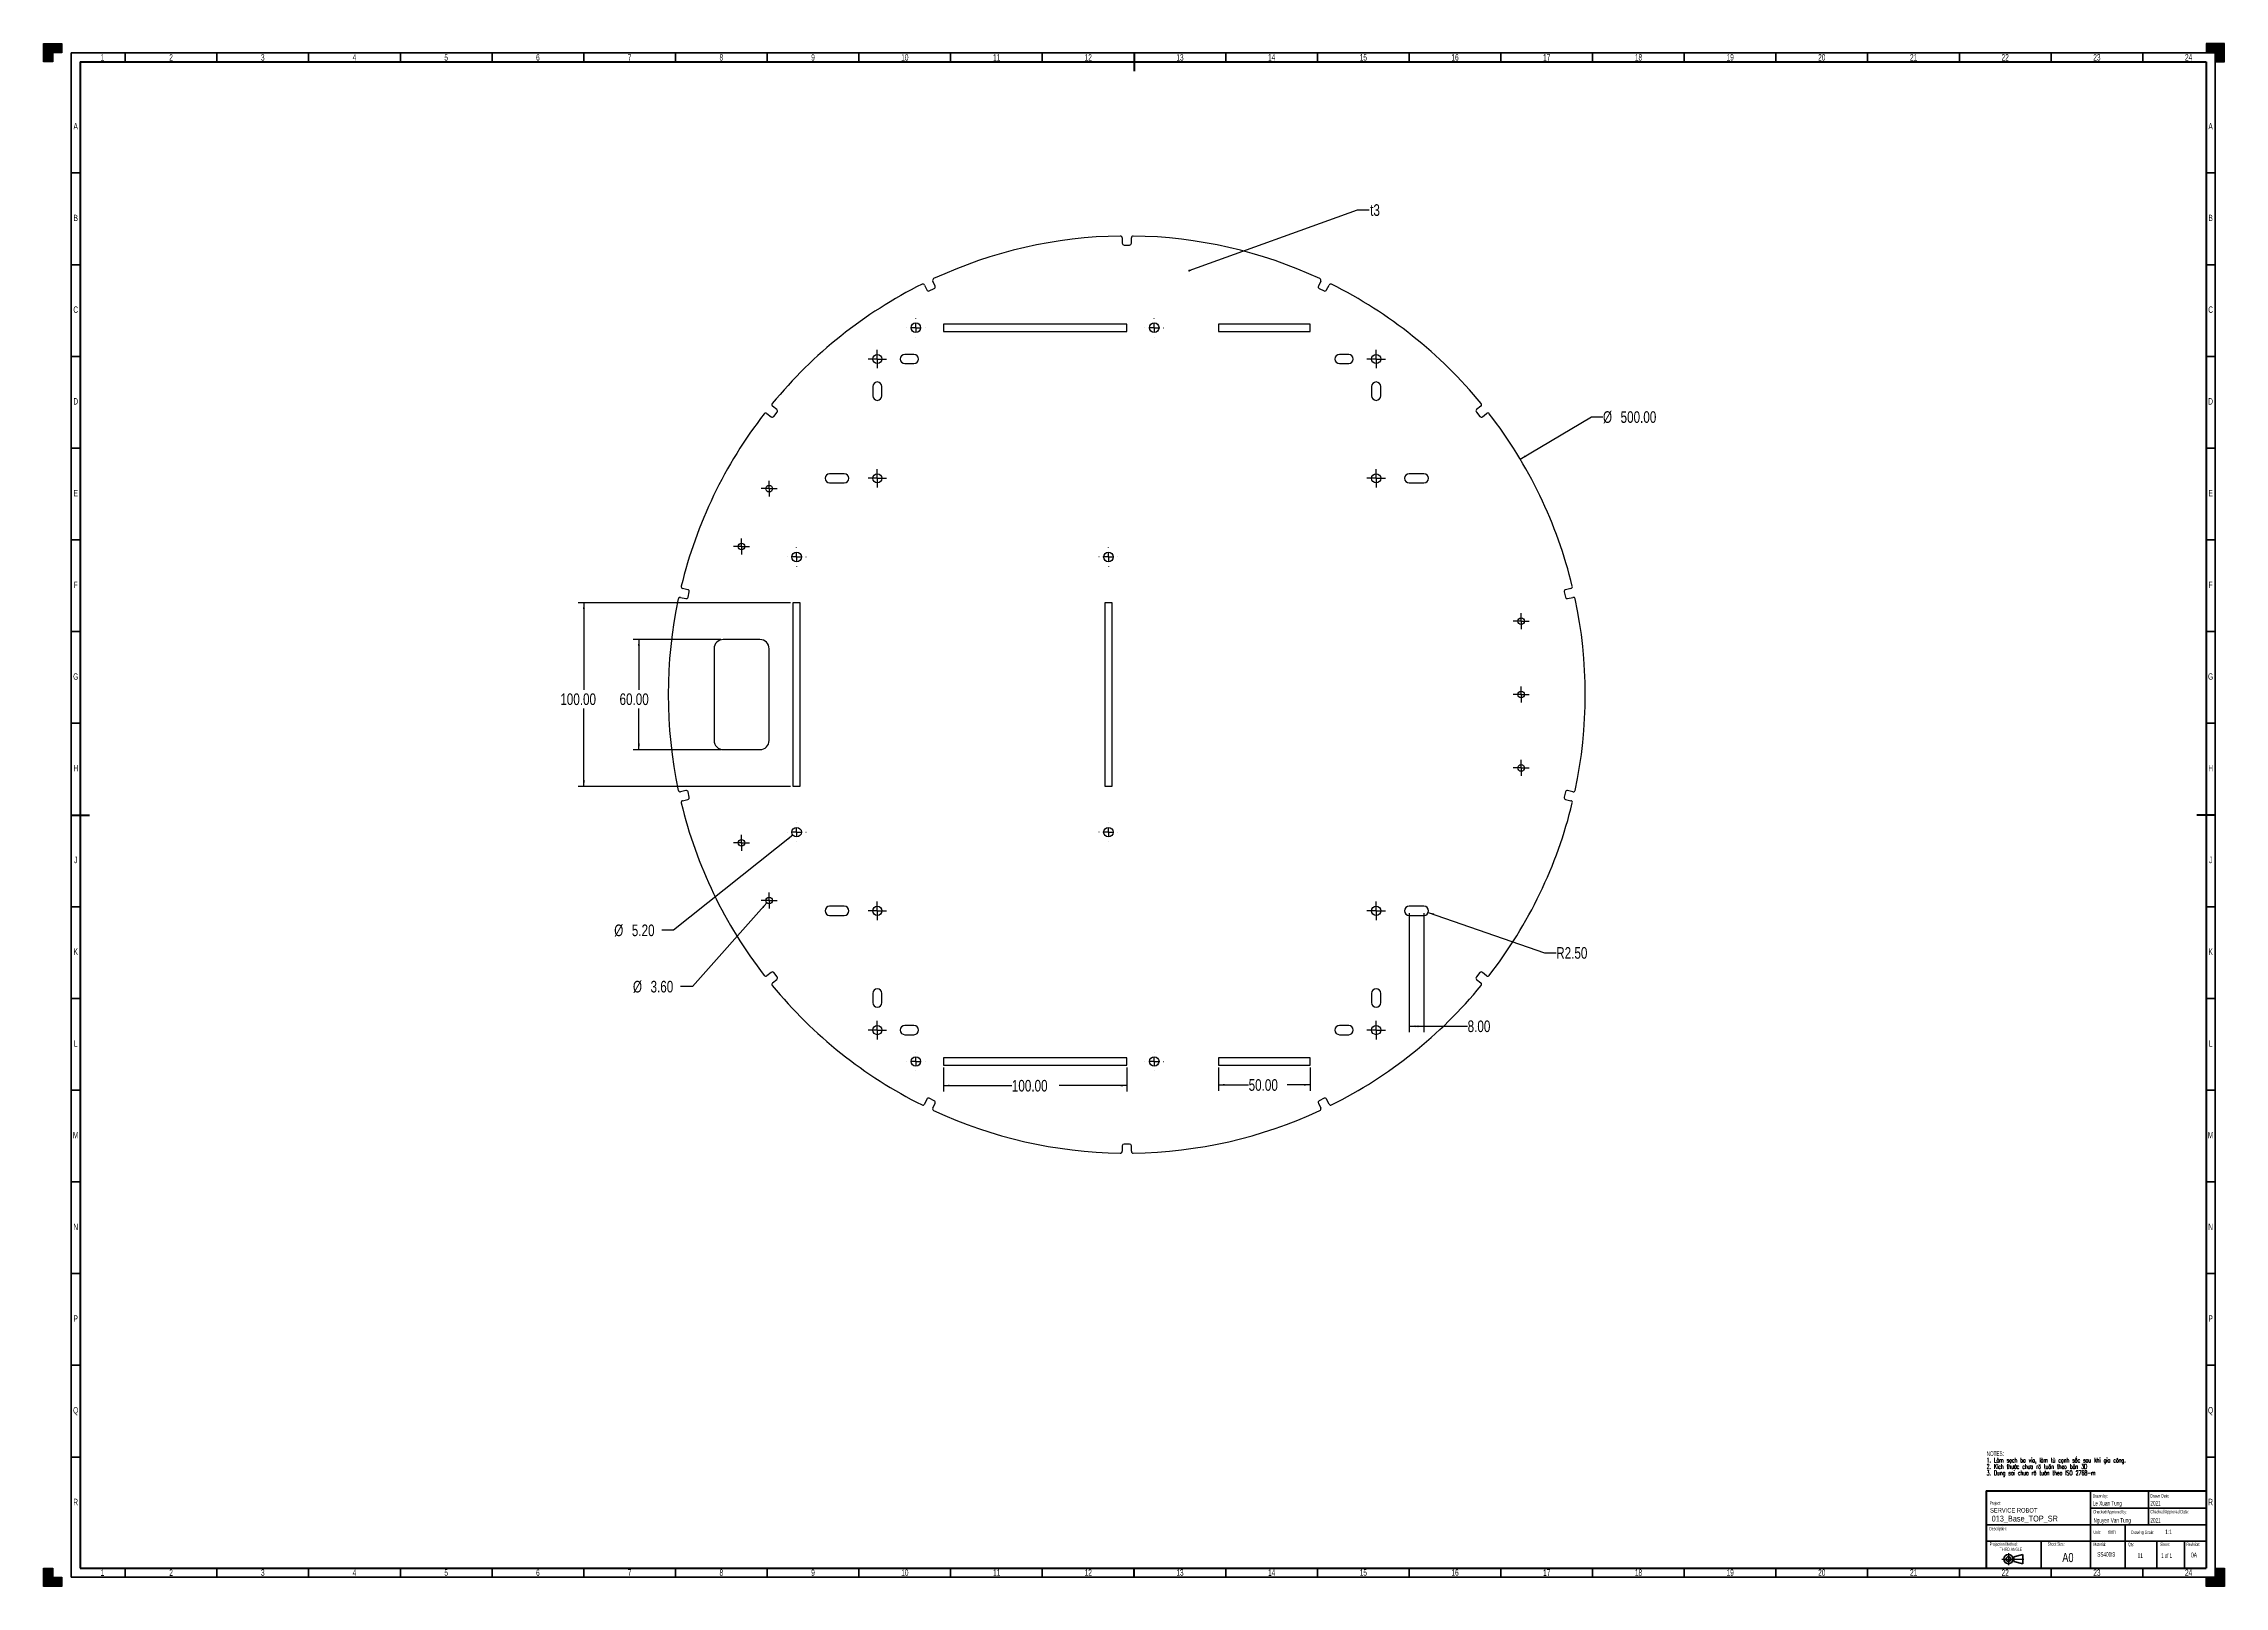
# Model space of a CAD drawing. Header units: millimetres. Extents: x 0 to 1189, y 0 to 841.
import ezdxf

# ---------------------------------------------------------------- set-up
doc = ezdxf.new("R2010")
doc.units = ezdxf.units.MM
doc.layers.add('BORDER', color=7, linetype='Continuous')
doc.layers.add('TRIM', color=7, linetype='Continuous')
doc.styles.add('SLDTEXTSTYLE0', font='TXT', dxfattribs={"width": 0.75})
doc.styles.add('SLDTEXTSTYLE1', font='TXT', dxfattribs={"width": 0.605})
doc.styles.add('SLDTEXTSTYLE2', font='TXT', dxfattribs={"width": 0.57})
doc.styles.add('SLDTEXTSTYLE3', font='TXT', dxfattribs={"width": 0.605, "bigfont": 'bigfont'})
doc.dimstyles.new('SLDDIMSTYLE0', dxfattribs={"dimtxt": 6.35, "dimasz": 3.302, "dimexe": 0, "dimexo": 0.0625, "dimgap": 1.5875, "dimtad": 0, "dimtih": 1, "dimtoh": 1, "dimrnd": 1e-09, "dimzin": 4, "dimdsep": 46, "dimtxsty": 'SLDTEXTSTYLE0', "dimsah": 1, "dimcen": 0, "dimadec": 0, "dimazin": 1, "dimtfac": 1, "dimtofl": 0, "dimtmove": 0, "dimatfit": 3, "dimfxl": 1, "dimfrac": 2, "dimtolj": 1, "dimtzin": 12, "dimarcsym": 0})
doc.dimstyles.new('SLDDIMSTYLE1', dxfattribs={"dimtxt": 6.35, "dimasz": 3.302, "dimexe": 0, "dimexo": 0.0625, "dimgap": 1.5875, "dimtad": 0, "dimtih": 1, "dimtoh": 1, "dimrnd": 1e-09, "dimzin": 4, "dimdsep": 46, "dimtxsty": 'SLDTEXTSTYLE0', "dimsah": 1, "dimcen": 0.09, "dimadec": 0, "dimazin": 1, "dimtfac": 1, "dimtofl": 0, "dimtmove": 0, "dimatfit": 3, "dimfxl": 1, "dimfrac": 2, "dimtolj": 1, "dimtzin": 12, "dimarcsym": 0})
doc.dimstyles.new('SLDDIMSTYLE2', dxfattribs={"dimtxt": 6.35, "dimasz": 3.302, "dimexe": 0, "dimexo": 0.0625, "dimgap": 1.5875, "dimtad": 0, "dimtih": 1, "dimtoh": 1, "dimrnd": 1e-09, "dimzin": 4, "dimdsep": 46, "dimtxsty": 'SLDTEXTSTYLE0', "dimsah": 1, "dimcen": 0, "dimadec": 0, "dimazin": 1, "dimtfac": 1, "dimtofl": 0, "dimtmove": 0, "dimatfit": 3, "dimfxl": 1, "dimfrac": 2, "dimtolj": 1, "dimtzin": 12, "dimarcsym": 0})
doc.dimstyles.new('SLDDIMSTYLE3', dxfattribs={"dimtxt": 6.35, "dimasz": 3.302, "dimexe": 0, "dimexo": 0.0625, "dimgap": 1.5875, "dimtad": 0, "dimtih": 1, "dimtoh": 1, "dimrnd": 1e-09, "dimzin": 4, "dimdsep": 46, "dimtxsty": 'SLDTEXTSTYLE0', "dimsah": 1, "dimcen": 0, "dimadec": 0, "dimazin": 1, "dimtfac": 1, "dimtofl": 0, "dimtmove": 0, "dimatfit": 3, "dimfxl": 1, "dimfrac": 2, "dimtolj": 1, "dimtzin": 12, "dimarcsym": 0})
doc.dimstyles.new('SLDDIMSTYLE4', dxfattribs={"dimtxt": 0.18, "dimasz": 1.016, "dimexe": 0, "dimexo": 0.0625, "dimgap": 0, "dimtad": 0, "dimtih": 1, "dimtoh": 1, "dimdec": 0, "dimrnd": 1e-09, "dimzin": 0, "dimdsep": 46, "dimtxsty": 'Standard', "dimblk1": 'DOT', "dimblk2": 'DOT', "dimsah": 1, "dimcen": 0.09, "dimadec": 0, "dimazin": 0, "dimtfac": 1.016, "dimtdec": 0, "dimtofl": 0, "dimtmove": 0, "dimatfit": 3, "dimldrblk": 'DOT', "dimfxl": 1, "dimfrac": 2, "dimtolj": 1, "dimtzin": 0, "dimarcsym": 0})

# ---------------------------------------------------------------- blocks, each defined once
blk = doc.blocks.new('SW_NOTE_0')
at = {"layer": 'BORDER', "color": 0, "char_height": 1.8, "attachment_point": 1, "style": 'SLDTEXTSTYLE1'}
for s, insert in [('Projection Method:', (0, 2.3)), ('THIRD ANGLE', (5.4, -0.5))]:
    blk.add_mtext(s, dxfattribs=dict(at, insert=insert))
blk = doc.blocks.new('SW_NOTE_0_1')
at = {"layer": 'BORDER', "color": 0, "char_height": 2.5, "attachment_point": 1}
for s, insert, style in [('NOTES:', (0, 3.2), 'SLDTEXTSTYLE1'), ('1. Làm sạch ba via, làm tù cạnh sắc sau khi gia công.', (0, -0.3), 'SLDTEXTSTYLE3'), ('2. Kích thước chưa rõ tuân theo bản 3D', (0, -3.8), 'SLDTEXTSTYLE3'), ('3. Dung sai chưa rõ tuân theo ISO 2768-m', (0, -7.3), 'SLDTEXTSTYLE3')]:
    blk.add_mtext(s, dxfattribs=dict(at, insert=insert, style=style))
blk = doc.blocks.new('_D')
at = {"layer": 'BORDER'}
for p, q in [((805.1, 614.4), (843.9, 637.6)), ((843.9, 637.6), (850.2, 637.6))]:
    blk.add_line(p, q, dxfattribs=at)
blk.add_solid([(805.1, 614.4), (808.2, 615.7), (807.7, 616.6)], dxfattribs=at)
at = {"layer": 'BORDER', "char_height": 6.35, "attachment_point": 1, "style": 'SLDTEXTSTYLE0'}
for s, insert in [('%%c', (850.2, 640.6)), ('500.00', (859.8, 640.6))]:
    blk.add_mtext(s, dxfattribs=dict(at, insert=insert))
blk = doc.blocks.new('_D_1')
at = {"layer": 'BORDER'}
for p, q in [((369.3, 516.1), (321.4, 516.1)), ((324.6, 516.1), (324.6, 488.7)), ((324.6, 456.1), (324.6, 478.6)), ((369.3, 456.1), (321.4, 456.1))]:
    blk.add_line(p, q, dxfattribs=at)
for points in [[(324.6, 516.1), (324, 512.8), (325.1, 512.8)], [(324.6, 456.1), (325.1, 459.4), (324, 459.4)]]:
    blk.add_solid(points, dxfattribs=at)
at = {"layer": 'BORDER', "insert": (314, 486.8), "char_height": 6.35, "attachment_point": 1, "style": 'SLDTEXTSTYLE0'}
blk.add_mtext('60.00', dxfattribs=at)
blk = doc.blocks.new('_D_2')
at = {"layer": 'BORDER'}
for p, q in [((394.4, 372.6), (353.7, 327.1)), ((353.7, 327.1), (347.3, 327.1))]:
    blk.add_line(p, q, dxfattribs=at)
blk.add_solid([(394.4, 372.6), (391.8, 370.4), (392.5, 369.8)], dxfattribs=at)
at = {"layer": 'BORDER', "char_height": 6.35, "attachment_point": 1, "style": 'SLDTEXTSTYLE0'}
for s, insert in [('%%c', (321.3, 330.1)), ('3.60', (330.9, 330.1))]:
    blk.add_mtext(s, dxfattribs=dict(at, insert=insert))
blk = doc.blocks.new('_D_3')
at = {"layer": 'BORDER'}
for p, q in [((408.5, 409.5), (343.5, 357.8)), ((343.5, 357.8), (337.1, 357.8))]:
    blk.add_line(p, q, dxfattribs=at)
blk.add_solid([(408.5, 409.5), (405.6, 407.9), (406.2, 407.1)], dxfattribs=at)
at = {"layer": 'BORDER', "char_height": 6.35, "attachment_point": 1, "style": 'SLDTEXTSTYLE0'}
for s, insert in [('%%c', (311.1, 360.8)), ('5.20', (320.7, 360.8))]:
    blk.add_mtext(s, dxfattribs=dict(at, insert=insert))
blk = doc.blocks.new('_D_4')
at = {"layer": 'BORDER'}
for p, q in [((490.6, 282.9), (490.6, 269.8)), ((590.6, 282.9), (590.6, 269.8)), ((490.6, 273), (527.9, 273)), ((590.6, 273), (553.7, 273))]:
    blk.add_line(p, q, dxfattribs=at)
for points in [[(490.6, 273), (493.9, 272.5), (493.9, 273.5)], [(590.6, 273), (587.2, 273.5), (587.2, 272.5)]]:
    blk.add_solid(points, dxfattribs=at)
at = {"layer": 'BORDER', "insert": (527.9, 276.1), "char_height": 6.35, "attachment_point": 1, "style": 'SLDTEXTSTYLE0'}
blk.add_mtext('100.00', dxfattribs=at)
blk = doc.blocks.new('_D_5')
at = {"layer": 'BORDER'}
for p, q in [((640.6, 282.9), (640.6, 270.2)), ((690.6, 282.9), (690.6, 270.2)), ((640.6, 273.4), (657, 273.4)), ((690.6, 273.4), (678.1, 273.4))]:
    blk.add_line(p, q, dxfattribs=at)
for points in [[(640.6, 273.4), (643.9, 272.9), (643.9, 273.9)], [(690.6, 273.4), (687.2, 273.9), (687.2, 272.9)]]:
    blk.add_solid(points, dxfattribs=at)
at = {"layer": 'BORDER', "insert": (657, 276.5), "char_height": 6.35, "attachment_point": 1, "style": 'SLDTEXTSTYLE0'}
blk.add_mtext('50.00', dxfattribs=at)
blk = doc.blocks.new('_D_6')
at = {"layer": 'BORDER'}
for p, q in [((744.6, 367), (744.6, 302.1)), ((752.6, 367), (752.6, 302.1)), ((744.6, 305.3), (752.6, 305.3)), ((752.6, 305.3), (776.4, 305.3))]:
    blk.add_line(p, q, dxfattribs=at)
for points in [[(744.6, 305.3), (747.9, 304.8), (747.9, 305.8)], [(752.6, 305.3), (749.2, 305.8), (749.2, 304.8)]]:
    blk.add_solid(points, dxfattribs=at)
at = {"layer": 'BORDER', "insert": (776.4, 308.5), "char_height": 6.35, "attachment_point": 1, "style": 'SLDTEXTSTYLE0'}
blk.add_mtext('8.00', dxfattribs=at)
blk = doc.blocks.new('_D_7')
at = {"layer": 'BORDER'}
for p, q in [((754.9, 367.4), (818.4, 345.4)), ((818.4, 345.4), (824.7, 345.4))]:
    blk.add_line(p, q, dxfattribs=at)
blk.add_solid([(754.9, 367.4), (757.9, 365.9), (758.2, 366.8)], dxfattribs=at)
at = {"layer": 'BORDER', "insert": (824.7, 348.5), "char_height": 6.35, "attachment_point": 1, "style": 'SLDTEXTSTYLE0'}
blk.add_mtext('R2.50', dxfattribs=at)
blk = doc.blocks.new('_D_8')
at = {"layer": 'BORDER'}
for p, q in [((407.3, 536.1), (291.4, 536.1)), ((294.6, 536.1), (294.6, 488.7)), ((294.6, 436.1), (294.6, 478.6)), ((407.3, 436.1), (291.4, 436.1))]:
    blk.add_line(p, q, dxfattribs=at)
for points in [[(294.6, 536.1), (294, 532.8), (295.1, 532.8)], [(294.6, 436.1), (295.1, 439.4), (294, 439.4)]]:
    blk.add_solid(points, dxfattribs=at)
at = {"layer": 'BORDER', "insert": (281.7, 486.8), "char_height": 6.35, "attachment_point": 1, "style": 'SLDTEXTSTYLE0'}
blk.add_mtext('100.00', dxfattribs=at)
blk = doc.blocks.new('_Dot')
at = {"color": 0, "linetype": 'ByBlock', "lineweight": -2}
blk.add_line((-0.5, 0), (-1, 0), dxfattribs=at)
at = {"color": 0, "linetype": 'ByBlock', "const_width": 0.5}
blk.add_lwpolyline([(-0.25, 0, 1), (0.25, 0, 1)], format="xyb", close=True, dxfattribs=at)
blk = doc.blocks.new('SW_CENTERMARKSYMBOL_0')
at = {"layer": 'BORDER', "color": 0}
for p, q in [((-5.08, 0), (-5.14, 0)), ((0, 0), (-2.54, 0)), ((0, 5.08), (0, 5.14)), ((0, 0), (0, 2.54)), ((0, 0), (0, -2.54)), ((0, 0), (2.54, 0)), ((5.08, 0), (5.14, 0)), ((0, -5.08), (0, -5.14))]:
    blk.add_line(p, q, dxfattribs=at)
blk = doc.blocks.new('SW_CENTERMARKSYMBOL_1')
at = {"layer": 'BORDER', "color": 0}
for p, q in [((-5.08, 0), (-5.14, 0)), ((0, 0), (-2.54, 0)), ((0, 5.08), (0, 5.14)), ((0, 0), (0, 2.54)), ((0, 0), (0, -2.54)), ((0, 0), (2.54, 0)), ((5.08, 0), (5.14, 0)), ((0, -5.08), (0, -5.14))]:
    blk.add_line(p, q, dxfattribs=at)
blk = doc.blocks.new('SW_CENTERMARKSYMBOL_2')
at = {"layer": 'BORDER', "color": 0}
for p, q in [((-5.08, 0), (-5.14, 0)), ((0, 0), (-2.54, 0)), ((0, 5.08), (0, 5.14)), ((0, 0), (0, 2.54)), ((0, 0), (0, -2.54)), ((0, 0), (2.54, 0)), ((5.08, 0), (5.14, 0)), ((0, -5.08), (0, -5.14))]:
    blk.add_line(p, q, dxfattribs=at)
blk = doc.blocks.new('SW_CENTERMARKSYMBOL_3')
at = {"layer": 'BORDER', "color": 0}
for p, q in [((-5.08, 0), (-5.14, 0)), ((0, 0), (-2.54, 0)), ((0, 5.08), (0, 5.14)), ((0, 0), (0, 2.54)), ((0, 0), (0, -2.54)), ((0, 0), (2.54, 0)), ((5.08, 0), (5.14, 0)), ((0, -5.08), (0, -5.14))]:
    blk.add_line(p, q, dxfattribs=at)
blk = doc.blocks.new('SW_CENTERMARKSYMBOL_4')
at = {"layer": 'BORDER', "color": 0}
for p, q in [((-5.08, 0), (-5.14, 0)), ((0, 0), (-2.54, 0)), ((0, 5.08), (0, 5.14)), ((0, 0), (0, 2.54)), ((0, 0), (0, -2.54)), ((0, 0), (2.54, 0)), ((5.08, 0), (5.14, 0)), ((0, -5.08), (0, -5.14))]:
    blk.add_line(p, q, dxfattribs=at)
blk = doc.blocks.new('SW_CENTERMARKSYMBOL_5')
at = {"layer": 'BORDER', "color": 0}
for p, q in [((-5.08, 0), (-5.14, 0)), ((0, 0), (-2.54, 0)), ((0, 5.08), (0, 5.14)), ((0, 0), (0, 2.54)), ((0, 0), (0, -2.54)), ((0, 0), (2.54, 0)), ((5.08, 0), (5.14, 0)), ((0, -5.08), (0, -5.14))]:
    blk.add_line(p, q, dxfattribs=at)
blk = doc.blocks.new('SW_CENTERMARKSYMBOL_6')
at = {"layer": 'BORDER', "color": 0}
for p, q in [((-5.08, 0), (-5.14, 0)), ((0, 0), (-2.54, 0)), ((0, 5.08), (0, 5.14)), ((0, 0), (0, 2.54)), ((0, 0), (0, -2.54)), ((0, 0), (2.54, 0)), ((5.08, 0), (5.14, 0)), ((0, -5.08), (0, -5.14))]:
    blk.add_line(p, q, dxfattribs=at)
blk = doc.blocks.new('SW_CENTERMARKSYMBOL_7')
at = {"layer": 'BORDER', "color": 0}
for p, q in [((-5.08, 0), (-5.14, 0)), ((0, 0), (-2.54, 0)), ((0, 5.08), (0, 5.14)), ((0, 0), (0, 2.54)), ((0, 0), (0, -2.54)), ((0, 0), (2.54, 0)), ((5.08, 0), (5.14, 0)), ((0, -5.08), (0, -5.14))]:
    blk.add_line(p, q, dxfattribs=at)
blk = doc.blocks.new('SW_CENTERMARKSYMBOL_8')
at = {"layer": 'BORDER', "color": 0}
for p, q in [((-2.54, 0), (-5.04, 0)), ((0, 0), (-2.54, 0)), ((0, 2.54), (0, 5.04)), ((0, 0), (0, 2.54)), ((0, 0), (0, -2.54)), ((0, 0), (2.54, 0)), ((2.54, 0), (5.04, 0)), ((0, -2.54), (0, -5.04))]:
    blk.add_line(p, q, dxfattribs=at)
blk = doc.blocks.new('SW_CENTERMARKSYMBOL_9')
at = {"layer": 'BORDER', "color": 0}
for p, q in [((-2.54, 0), (-5.04, 0)), ((0, 0), (-2.54, 0)), ((0, 2.54), (0, 5.04)), ((0, 0), (0, 2.54)), ((0, 0), (0, -2.54)), ((0, 0), (2.54, 0)), ((2.54, 0), (5.04, 0)), ((0, -2.54), (0, -5.04))]:
    blk.add_line(p, q, dxfattribs=at)
blk = doc.blocks.new('SW_CENTERMARKSYMBOL_10')
at = {"layer": 'BORDER', "color": 0}
for p, q in [((-2.54, 0), (-5.04, 0)), ((0, 0), (-2.54, 0)), ((0, 2.54), (0, 5.04)), ((0, 0), (0, 2.54)), ((0, 0), (0, -2.54)), ((0, 0), (2.54, 0)), ((2.54, 0), (5.04, 0)), ((0, -2.54), (0, -5.04))]:
    blk.add_line(p, q, dxfattribs=at)
blk = doc.blocks.new('SW_CENTERMARKSYMBOL_11')
at = {"layer": 'BORDER', "color": 0}
for p, q in [((-2.54, 0), (-5.04, 0)), ((0, 0), (-2.54, 0)), ((0, 2.54), (0, 5.04)), ((0, 0), (0, 2.54)), ((0, 0), (0, -2.54)), ((0, 0), (2.54, 0)), ((2.54, 0), (5.04, 0)), ((0, -2.54), (0, -5.04))]:
    blk.add_line(p, q, dxfattribs=at)
blk = doc.blocks.new('SW_CENTERMARKSYMBOL_12')
at = {"layer": 'BORDER', "color": 0}
for p, q in [((-2.54, 0), (-5.04, 0)), ((0, 0), (-2.54, 0)), ((0, 2.54), (0, 5.04)), ((0, 0), (0, 2.54)), ((0, 0), (0, -2.54)), ((0, 0), (2.54, 0)), ((2.54, 0), (5.04, 0)), ((0, -2.54), (0, -5.04))]:
    blk.add_line(p, q, dxfattribs=at)
blk = doc.blocks.new('SW_CENTERMARKSYMBOL_13')
at = {"layer": 'BORDER', "color": 0}
for p, q in [((-2.54, 0), (-5.04, 0)), ((0, 0), (-2.54, 0)), ((0, 2.54), (0, 5.04)), ((0, 0), (0, 2.54)), ((0, 0), (0, -2.54)), ((0, 0), (2.54, 0)), ((2.54, 0), (5.04, 0)), ((0, -2.54), (0, -5.04))]:
    blk.add_line(p, q, dxfattribs=at)
blk = doc.blocks.new('SW_CENTERMARKSYMBOL_14')
at = {"layer": 'BORDER', "color": 0}
for p, q in [((-2.54, 0), (-5.04, 0)), ((0, 0), (-2.54, 0)), ((0, 2.54), (0, 5.04)), ((0, 0), (0, 2.54)), ((0, 0), (0, -2.54)), ((0, 0), (2.54, 0)), ((2.54, 0), (5.04, 0)), ((0, -2.54), (0, -5.04))]:
    blk.add_line(p, q, dxfattribs=at)
blk = doc.blocks.new('SW_CENTERMARKSYMBOL_15')
at = {"layer": 'BORDER', "color": 0}
for p, q in [((-2.54, 0), (-5.04, 0)), ((0, 0), (-2.54, 0)), ((0, 2.54), (0, 5.04)), ((0, 0), (0, 2.54)), ((0, 0), (0, -2.54)), ((0, 0), (2.54, 0)), ((2.54, 0), (5.04, 0)), ((0, -2.54), (0, -5.04))]:
    blk.add_line(p, q, dxfattribs=at)
blk = doc.blocks.new('SW_CENTERMARKSYMBOL_16')
at = {"layer": 'BORDER', "color": 0}
for p, q in [((-2.54, 0), (-4.34, 0)), ((0, 0), (-2.54, 0)), ((0, 2.54), (0, 4.34)), ((0, 0), (0, 2.54)), ((0, 0), (0, -2.54)), ((0, 0), (2.54, 0)), ((2.54, 0), (4.34, 0)), ((0, -2.54), (0, -4.34))]:
    blk.add_line(p, q, dxfattribs=at)
blk = doc.blocks.new('SW_CENTERMARKSYMBOL_17')
at = {"layer": 'BORDER', "color": 0}
for p, q in [((-2.54, 0), (-4.34, 0)), ((0, 0), (-2.54, 0)), ((0, 2.54), (0, 4.34)), ((0, 0), (0, 2.54)), ((0, 0), (0, -2.54)), ((0, 0), (2.54, 0)), ((2.54, 0), (4.34, 0)), ((0, -2.54), (0, -4.34))]:
    blk.add_line(p, q, dxfattribs=at)
blk = doc.blocks.new('SW_CENTERMARKSYMBOL_18')
at = {"layer": 'BORDER', "color": 0}
for p, q in [((-2.54, 0), (-4.34, 0)), ((0, 0), (-2.54, 0)), ((0, 2.54), (0, 4.34)), ((0, 0), (0, 2.54)), ((0, 0), (0, -2.54)), ((0, 0), (2.54, 0)), ((2.54, 0), (4.34, 0)), ((0, -2.54), (0, -4.34))]:
    blk.add_line(p, q, dxfattribs=at)
blk = doc.blocks.new('SW_CENTERMARKSYMBOL_19')
at = {"layer": 'BORDER', "color": 0}
for p, q in [((-2.54, 0), (-4.34, 0)), ((0, 0), (-2.54, 0)), ((0, 2.54), (0, 4.34)), ((0, 0), (0, 2.54)), ((0, 0), (0, -2.54)), ((0, 0), (2.54, 0)), ((2.54, 0), (4.34, 0)), ((0, -2.54), (0, -4.34))]:
    blk.add_line(p, q, dxfattribs=at)
blk = doc.blocks.new('SW_CENTERMARKSYMBOL_20')
at = {"layer": 'BORDER', "color": 0}
for p, q in [((-2.54, 0), (-4.34, 0)), ((0, 0), (-2.54, 0)), ((0, 2.54), (0, 4.34)), ((0, 0), (0, 2.54)), ((0, 0), (0, -2.54)), ((0, 0), (2.54, 0)), ((2.54, 0), (4.34, 0)), ((0, -2.54), (0, -4.34))]:
    blk.add_line(p, q, dxfattribs=at)
blk = doc.blocks.new('SW_CENTERMARKSYMBOL_21')
at = {"layer": 'BORDER', "color": 0}
for p, q in [((-2.54, 0), (-4.34, 0)), ((0, 0), (-2.54, 0)), ((0, 2.54), (0, 4.34)), ((0, 0), (0, 2.54)), ((0, 0), (0, -2.54)), ((0, 0), (2.54, 0)), ((2.54, 0), (4.34, 0)), ((0, -2.54), (0, -4.34))]:
    blk.add_line(p, q, dxfattribs=at)
blk = doc.blocks.new('SW_CENTERMARKSYMBOL_22')
at = {"layer": 'BORDER', "color": 0}
for p, q in [((-2.54, 0), (-4.34, 0)), ((0, 0), (-2.54, 0)), ((0, 2.54), (0, 4.34)), ((0, 0), (0, 2.54)), ((0, 0), (0, -2.54)), ((0, 0), (2.54, 0)), ((2.54, 0), (4.34, 0)), ((0, -2.54), (0, -4.34))]:
    blk.add_line(p, q, dxfattribs=at)

msp = doc.modelspace()

# ---------------------------------------------------------------- hatches: boundary and pattern name
at = {"layer": 'TRIM'}
for points in [[(0, 831), (5, 831), (5, 836), (10, 836), (10, 841), (0, 841)], [(1184, 836), (1184, 831), (1189, 831), (1189, 841), (1179, 841), (1179, 836)], [(10, 0), (10, 5), (5, 5), (5, 10), (0, 10), (0, 0)], [(1189, 10), (1184, 10), (1184, 5), (1179, 5), (1179, 0), (1189, 0)]]:
    msp.add_hatch(color=256, dxfattribs=at).paths.add_polyline_path(points, flags=0)

# ---------------------------------------------------------------- linework, layer by layer
at = {"color": 7, "linetype": 'Continuous', "lineweight": 25}
for p, q in [((588.051, 735.12), (588.051, 732.144)), ((589.051, 731.144), (592.051, 731.144)), ((593.051, 732.144), (593.051, 735.12)), ((480.273, 709.379), (481.564, 706.698)), ((482.898, 706.231), (485.601, 707.533)), ((486.068, 708.868), (484.778, 711.548)), ((696.325, 711.548), (695.034, 708.868)), ((695.502, 707.533), (698.204, 706.231)), ((699.539, 706.698), (700.83, 709.379)), ((590.551, 688.144), (490.551, 688.144)), ((490.551, 688.144), (490.551, 684.144)), ((490.551, 684.144), (590.551, 684.144)), ((590.551, 684.144), (590.551, 688.144)), ((690.551, 688.144), (640.551, 688.144)), ((640.551, 688.144), (640.551, 684.144)), ((640.551, 684.144), (690.551, 684.144)), ((690.551, 684.144), (690.551, 688.144)), ((474.551, 671.544), (469.551, 671.544)), ((469.551, 666.544), (474.551, 666.544)), ((711.551, 671.544), (706.551, 671.544)), ((706.551, 666.544), (711.551, 666.544)), ((452.051, 654.044), (452.051, 649.044)), ((457.051, 649.044), (457.051, 654.044)), ((724.051, 654.044), (724.051, 649.044)), ((729.051, 649.044), (729.051, 654.044)), ((399.78, 641.478), (397.453, 643.333)), ((783.65, 643.333), (781.323, 641.478)), ((394.336, 639.424), (396.662, 637.568)), ((398.068, 637.727), (399.938, 640.072)), ((781.165, 640.072), (783.035, 637.727)), ((784.441, 637.568), (786.767, 639.424)), ((436.551, 606.544), (428.551, 606.544)), ((752.551, 606.544), (744.551, 606.544)), ((428.551, 601.544), (436.551, 601.544)), ((744.551, 601.544), (752.551, 601.544)), ((347.262, 539.109), (350.163, 538.447)), ((351.275, 543.322), (348.375, 543.984)), ((351.36, 539.2), (352.028, 542.124)), ((412.551, 536.144), (408.551, 536.144)), ((408.551, 536.144), (408.551, 436.144)), ((412.551, 436.144), (412.551, 536.144)), ((578.551, 536.144), (578.551, 436.144)), ((582.551, 536.144), (578.551, 536.144)), ((582.551, 436.144), (582.551, 536.144)), ((829.075, 542.124), (829.743, 539.2)), ((832.728, 543.984), (829.827, 543.322)), ((830.94, 538.447), (833.841, 539.109)), ((390.551, 516.144), (370.551, 516.144)), ((365.551, 511.144), (365.551, 461.144)), ((395.551, 461.144), (395.551, 511.144)), ((370.551, 456.144), (390.551, 456.144)), ((350.163, 433.842), (347.262, 433.18)), ((348.375, 428.305), (351.275, 428.967)), ((352.028, 430.164), (351.36, 433.089)), ((408.551, 436.144), (412.551, 436.144)), ((578.551, 436.144), (582.551, 436.144)), ((829.743, 433.089), (829.075, 430.164)), ((829.827, 428.967), (832.728, 428.305)), ((833.841, 433.18), (830.94, 433.842)), ((436.551, 370.744), (428.551, 370.744)), ((752.551, 370.744), (744.551, 370.744)), ((428.551, 365.744), (436.551, 365.744)), ((744.551, 365.744), (752.551, 365.744)), ((396.662, 334.721), (394.336, 332.865)), ((399.938, 332.217), (398.068, 334.562)), ((783.035, 334.562), (781.165, 332.217)), ((786.767, 332.865), (784.441, 334.721)), ((397.453, 328.956), (399.78, 330.811)), ((452.051, 323.244), (452.051, 318.244)), ((457.051, 318.244), (457.051, 323.244)), ((724.051, 323.244), (724.051, 318.244)), ((729.051, 318.244), (729.051, 323.244)), ((781.323, 330.811), (783.65, 328.956)), ((474.551, 305.744), (469.551, 305.744)), ((469.551, 300.744), (474.551, 300.744)), ((711.551, 305.744), (706.551, 305.744)), ((706.551, 300.744), (711.551, 300.744)), ((590.551, 288.144), (490.551, 288.144)), ((490.551, 288.144), (490.551, 284.144)), ((590.551, 284.144), (590.551, 288.144)), ((690.551, 288.144), (640.551, 288.144)), ((640.551, 288.144), (640.551, 284.144)), ((690.551, 284.144), (690.551, 288.144)), ((490.551, 284.144), (590.551, 284.144)), ((640.551, 284.144), (690.551, 284.144)), ((481.564, 265.591), (480.273, 262.91)), ((485.601, 264.756), (482.898, 266.058)), ((484.778, 260.741), (486.068, 263.421)), ((695.034, 263.421), (696.325, 260.741)), ((698.204, 266.058), (695.502, 264.756)), ((700.83, 262.91), (699.539, 265.591)), ((588.051, 240.144), (588.051, 237.169)), ((592.051, 241.144), (589.051, 241.144)), ((593.051, 237.169), (593.051, 240.144))]:
    msp.add_line(p, q, dxfattribs=at)
for centre, radius in [((475.551, 686.144), 2.6), ((605.551, 686.144), 2.6), ((454.551, 669.044), 2.5), ((726.551, 669.044), 2.5), ((454.551, 604.044), 2.5), ((726.551, 604.044), 2.5), ((395.551, 598.394), 1.8), ((380.551, 566.922), 1.8), ((410.551, 561.144), 2.6), ((580.551, 561.144), 2.6), ((805.551, 526.144), 1.8), ((805.551, 486.144), 1.8), ((805.551, 446.144), 1.8), ((380.551, 405.367), 1.8), ((410.551, 411.144), 2.6), ((580.551, 411.144), 2.6), ((395.551, 373.895), 1.8), ((454.551, 368.244), 2.5), ((726.551, 368.244), 2.5), ((454.551, 303.244), 2.5), ((726.551, 303.244), 2.5), ((475.551, 286.144), 2.6), ((605.551, 286.144), 2.6)]:
    msp.add_circle(centre, radius, dxfattribs=at)
for centre, radius, start, end in [((590.551, 486.144), 250, 90.805389, 114.908897), ((587.051, 735.12), 1, 0, 90.805389), ((589.051, 732.144), 1, 180, 270), ((592.051, 732.144), 1, 270, 0), ((594.051, 735.12), 1, 89.194611, 180), ((590.551, 486.144), 250, 65.091103, 89.194611), ((590.551, 486.144), 250, 116.519675, 140.623183), ((479.372, 708.945), 1, 25.714286, 116.519675), ((482.465, 707.132), 1, 205.714286, 295.714286), ((485.678, 711.982), 1, 114.908897, 205.714286), ((485.168, 708.434), 1, 295.714286, 25.714286), ((695.935, 708.434), 1, 154.285714, 244.285714), ((695.424, 711.982), 1, 334.285714, 65.091103), ((698.638, 707.132), 1, 244.285714, 334.285714), ((701.731, 708.945), 1, 63.480325, 154.285714), ((590.551, 486.144), 250, 39.376817, 63.480325), ((469.551, 669.044), 2.5, 90, 270), ((474.551, 669.044), 2.5, 270, 90), ((706.551, 669.044), 2.5, 90, 270), ((711.551, 669.044), 2.5, 270, 90), ((454.551, 654.044), 2.5, 0, 180), ((726.551, 654.044), 2.5, 0, 180), ((398.077, 644.114), 1, 140.623183, 231.428571), ((454.551, 649.044), 2.5, 180, 0), ((726.551, 649.044), 2.5, 180, 0), ((783.026, 644.114), 1, 308.571429, 39.376817), ((590.551, 486.144), 250, 142.23396, 166.337468), ((393.712, 638.642), 1, 51.428571, 142.23396), ((397.286, 638.35), 1, 231.428571, 321.428571), ((399.156, 640.696), 1, 321.428571, 51.428571), ((781.947, 640.696), 1, 128.571429, 218.571429), ((783.817, 638.35), 1, 218.571429, 308.571429), ((787.39, 638.642), 1, 37.76604, 128.571429), ((590.551, 486.144), 250, 13.662532, 37.76604), ((428.551, 604.044), 2.5, 90, 270), ((436.551, 604.044), 2.5, 270, 90), ((744.551, 604.044), 2.5, 90, 270), ((752.551, 604.044), 2.5, 270, 90), ((590.551, 486.144), 250, 167.948246, 192.051754), ((347.04, 538.134), 1, 77.142857, 167.948246), ((348.597, 544.959), 1, 166.337468, 257.142857), ((350.385, 539.422), 1, 257.142857, 347.142857), ((351.053, 542.347), 1, 347.142857, 77.142857), ((830.05, 542.347), 1, 102.857143, 192.857143), ((830.718, 539.422), 1, 192.857143, 282.857143), ((832.506, 544.959), 1, 282.857143, 13.662532), ((834.063, 538.134), 1, 12.051754, 102.857143), ((590.551, 486.144), 250, 347.948246, 12.051754), ((370.551, 511.144), 5, 90, 180), ((390.551, 511.144), 5, 360, 90), ((370.551, 461.144), 5, 180, 270), ((390.551, 461.144), 5, 270, 0), ((347.04, 434.154), 1, 192.051754, 282.857143), ((348.597, 427.33), 1, 102.857143, 193.662532), ((350.385, 432.867), 1, 12.857143, 102.857143), ((351.053, 429.942), 1, 282.857143, 12.857143), ((830.05, 429.942), 1, 167.142857, 257.142857), ((830.718, 432.867), 1, 77.142857, 167.142857), ((832.506, 427.33), 1, 346.337468, 77.142857), ((834.063, 434.154), 1, 257.142857, 347.948246), ((590.551, 486.144), 250, 193.662532, 217.76604), ((590.551, 486.144), 250, 322.23396, 346.337468), ((428.551, 368.244), 2.5, 90, 270), ((436.551, 368.244), 2.5, 270, 90), ((744.551, 368.244), 2.5, 90, 270), ((752.551, 368.244), 2.5, 270, 90), ((393.712, 333.647), 1, 217.76604, 308.571429), ((397.286, 333.939), 1, 38.571429, 128.571429), ((783.817, 333.939), 1, 51.428571, 141.428571), ((787.39, 333.647), 1, 231.428571, 322.23396), ((398.077, 328.174), 1, 128.571429, 219.376817), ((590.551, 486.144), 250, 219.376817, 243.480325), ((399.156, 331.593), 1, 308.571429, 38.571429), ((454.551, 323.244), 2.5, 0, 180), ((590.551, 486.144), 250, 296.519675, 320.623183), ((726.551, 323.244), 2.5, 0, 180), ((781.947, 331.593), 1, 141.428571, 231.428571), ((783.026, 328.174), 1, 320.623183, 51.428571), ((454.551, 318.244), 2.5, 180, 0), ((726.551, 318.244), 2.5, 180, 0), ((469.551, 303.244), 2.5, 90, 270), ((474.551, 303.244), 2.5, 270, 90), ((706.551, 303.244), 2.5, 90, 270), ((711.551, 303.244), 2.5, 270, 90), ((479.372, 263.344), 1, 243.480325, 334.285714), ((482.465, 265.157), 1, 64.285714, 154.285714), ((485.168, 263.855), 1, 334.285714, 64.285714), ((695.935, 263.855), 1, 115.714286, 205.714286), ((698.638, 265.157), 1, 25.714286, 115.714286), ((701.731, 263.344), 1, 205.714286, 296.519675), ((485.678, 260.307), 1, 154.285714, 245.091103), ((590.551, 486.144), 250, 245.091103, 269.194611), ((590.551, 486.144), 250, 270.805389, 294.908897), ((695.424, 260.307), 1, 294.908897, 25.714286), ((589.051, 240.144), 1, 90, 180), ((592.051, 240.144), 1, 0, 90), ((587.051, 237.169), 1, 269.194611, 0), ((594.051, 237.169), 1, 180, 270.805389)]:
    msp.add_arc(centre, radius, start, end, dxfattribs=at)
at = {"layer": 'BORDER', "lineweight": 35}
for p, q in [((15, 836), (1184, 836)), ((15, 836), (15, 5)), ((44.5, 836), (44.5, 831)), ((94.5, 836), (94.5, 831)), ((144.5, 836), (144.5, 831)), ((194.5, 836), (194.5, 831)), ((244.5, 836), (244.5, 831)), ((294.5, 836), (294.5, 831)), ((344.5, 836), (344.5, 831)), ((394.5, 836), (394.5, 831)), ((444.5, 836), (444.5, 831)), ((494.5, 836), (494.5, 831)), ((544.5, 836), (544.5, 831)), ((644.5, 836), (644.5, 831)), ((694.5, 836), (694.5, 831)), ((744.5, 836), (744.5, 831)), ((794.5, 836), (794.5, 831)), ((844.5, 836), (844.5, 831)), ((894.5, 836), (894.5, 831)), ((944.5, 836), (944.5, 831)), ((994.5, 836), (994.5, 831)), ((1044.5, 836), (1044.5, 831)), ((1094.5, 836), (1094.5, 831)), ((1144.5, 836), (1144.5, 831)), ((1184, 836), (1184, 5)), ((15, 770.5), (20, 770.5)), ((1179, 770.5), (1184, 770.5)), ((15, 720.5), (20, 720.5)), ((1179, 720.5), (1184, 720.5)), ((15, 670.5), (20, 670.5)), ((1179, 670.5), (1184, 670.5)), ((15, 620.5), (20, 620.5)), ((1179, 620.5), (1184, 620.5)), ((15, 570.5), (20, 570.5)), ((1179, 570.5), (1184, 570.5)), ((15, 520.5), (20, 520.5)), ((1179, 520.5), (1184, 520.5)), ((15, 470.5), (20, 470.5)), ((1179, 470.5), (1184, 470.5)), ((15, 370.5), (20, 370.5)), ((1179, 370.5), (1184, 370.5)), ((15, 320.5), (20, 320.5)), ((1179, 320.5), (1184, 320.5)), ((15, 270.5), (20, 270.5)), ((1179, 270.5), (1184, 270.5)), ((15, 220.5), (20, 220.5)), ((1179, 220.5), (1184, 220.5)), ((15, 170.5), (20, 170.5)), ((1179, 170.5), (1184, 170.5)), ((15, 120.5), (20, 120.5)), ((1179, 120.5), (1184, 120.5)), ((15, 70.5), (20, 70.5)), ((1179, 70.5), (1184, 70.5)), ((1116.054, 52), (1116.054, 10)), ((1147.57, 52), (1147.57, 33.57)), ((1179, 42.57), (1116.054, 42.57)), ((1089.036, 24.57), (1059, 24.57)), ((1116.054, 33.57), (1059.036, 33.57)), ((1116.054, 24.57), (1089.036, 24.57)), ((1089.036, 24.57), (1089.036, 10)), ((1179.086, 33.57), (1116.054, 33.57)), ((15, 5), (1184, 5)), ((44.5, 10), (44.5, 5)), ((94.5, 10), (94.5, 5)), ((144.5, 10), (144.5, 5)), ((194.5, 10), (194.5, 5)), ((244.5, 10), (244.5, 5)), ((294.5, 10), (294.5, 5)), ((344.5, 10), (344.5, 5)), ((394.5, 10), (394.5, 5)), ((444.5, 10), (444.5, 5)), ((494.5, 10), (494.5, 5)), ((544.5, 10), (544.5, 5)), ((644.5, 10), (644.5, 5)), ((694.5, 10), (694.5, 5)), ((744.5, 10), (744.5, 5)), ((794.5, 10), (794.5, 5)), ((844.5, 10), (844.5, 5)), ((894.5, 10), (894.5, 5)), ((944.5, 10), (944.5, 5)), ((994.5, 10), (994.5, 5)), ((1044.5, 10), (1044.5, 5)), ((1094.538, 10), (1094.475, 5)), ((1144.5, 10), (1144.5, 5))]:
    msp.add_line(p, q, dxfattribs=at)
at = {"layer": 'BORDER', "lineweight": 50}
for p, q in [((594.5, 836), (594.5, 826)), ((20, 831), (1179, 831)), ((1179, 831), (1179, 10)), ((15, 420.5), (25, 420.5)), ((1184, 420.5), (1174, 420.5)), ((594.5, 5), (594.5, 10))]:
    msp.add_line(p, q, dxfattribs=at)
at = {"layer": 'BORDER', "lineweight": 70}
for p, q in [((20, 831), (20, 10)), ((1059.036, 52), (1179.036, 52)), ((20, 10), (1179, 10))]:
    msp.add_line(p, q, dxfattribs=at)
at = {"layer": 'BORDER', "linetype": 'Continuous', "lineweight": 70}
msp.add_line((1059.036, 52), (1059.036, 10), dxfattribs=at)
at = {"layer": 'BORDER', "linetype": 'Continuous', "lineweight": 35}
for p, q in [((1179, 24.57), (1116.054, 24.57)), ((1134.981, 10), (1134.981, 33.57)), ((1152.2, 10), (1152.2, 24.57)), ((1167.2, 10), (1167.2, 24.57)), ((1079.156, 17.366), (1074.156, 16.116)), ((1074.156, 16.116), (1074.156, 13.616)), ((1074.156, 13.616), (1079.156, 12.366)), ((1079.156, 12.366), (1079.156, 17.366))]:
    msp.add_line(p, q, dxfattribs=at)
at = {"layer": 'BORDER'}
for p, q in [((1067.715, 14.866), (1079.728, 14.866)), ((1071.256, 18.043), (1071.256, 11.589))]:
    msp.add_line(p, q, dxfattribs=at)
at = {"layer": 'BORDER', "linetype": 'Continuous', "lineweight": 35}
for radius in [2.5, 1.25]:
    msp.add_circle((1071.256, 14.866), radius, dxfattribs=at)
at = {"layer": 'TRIM'}
for p, q in [((0, 841), (10, 841)), ((0, 831), (0, 841)), ((10, 836), (5, 836)), ((5, 836), (5, 831)), ((10, 841), (10, 836)), ((1179, 841), (1179, 836)), ((1189, 841), (1179, 841)), ((1179, 836), (1184, 836)), ((1184, 836), (1184, 831)), ((1189, 831), (1189, 841)), ((5, 831), (0, 831)), ((1184, 831), (1189, 831)), ((0, 0), (0, 10)), ((0, 10), (5, 10)), ((10, 0), (0, 0)), ((5, 10), (5, 5)), ((5, 5), (10, 5)), ((10, 5), (10, 0)), ((1179, 0), (1179, 5)), ((1179, 5), (1184, 5)), ((1189, 0), (1179, 0)), ((1184, 5), (1184, 10)), ((1184, 10), (1189, 10)), ((1189, 10), (1189, 0))]:
    msp.add_line(p, q, dxfattribs=at)

# ---------------------------------------------------------------- block references
at = {"layer": 'BORDER'}
for name, p in [('SW_CENTERMARKSYMBOL_7', (475.551, 686.144)), ('SW_CENTERMARKSYMBOL_6', (605.551, 686.144)), ('SW_CENTERMARKSYMBOL_15', (454.551, 669.044)), ('SW_CENTERMARKSYMBOL_9', (726.551, 669.044)), ('SW_CENTERMARKSYMBOL_12', (454.551, 604.044)), ('SW_CENTERMARKSYMBOL_13', (726.551, 604.044)), ('SW_CENTERMARKSYMBOL_22', (395.551, 598.394)), ('SW_CENTERMARKSYMBOL_21', (380.551, 566.922)), ('SW_CENTERMARKSYMBOL_0', (410.551, 561.144)), ('SW_CENTERMARKSYMBOL_2', (580.551, 561.144)), ('SW_CENTERMARKSYMBOL_17', (805.551, 526.144)), ('SW_CENTERMARKSYMBOL_16', (805.551, 486.144)), ('SW_CENTERMARKSYMBOL_18', (805.551, 446.144)), ('SW_CENTERMARKSYMBOL_3', (410.551, 411.144)), ('SW_CENTERMARKSYMBOL_1', (580.551, 411.144)), ('SW_CENTERMARKSYMBOL_20', (380.551, 405.367)), ('SW_CENTERMARKSYMBOL_19', (395.551, 373.895)), ('SW_CENTERMARKSYMBOL_8', (454.551, 368.244)), ('SW_CENTERMARKSYMBOL_14', (726.551, 368.244)), ('SW_CENTERMARKSYMBOL_10', (454.551, 303.244)), ('SW_CENTERMARKSYMBOL_11', (726.551, 303.244)), ('SW_CENTERMARKSYMBOL_4', (475.551, 286.144)), ('SW_CENTERMARKSYMBOL_5', (605.551, 286.144)), ('SW_NOTE_0_1', (1059.39, 70.381)), ('SW_NOTE_0', (1061.071, 21.626))]:
    msp.add_blockref(name, p, dxfattribs=at)

# ---------------------------------------------------------------- texts
at = {"layer": 'BORDER', "color": 7, "char_height": 3.5, "attachment_point": 2, "style": 'SLDTEXTSTYLE1'}
for s, insert in [('1', (32.063, 835.242)), ('2', (69.5, 835.242)), ('3', (119.502, 835.236)), ('4', (169.494, 835.236)), ('5', (219.5, 835.236)), ('6', (269.501, 835.236)), ('7', (319.504, 835.236)), ('8', (369.501, 835.236)), ('9', (419.501, 835.236)), ('10', (469.566, 835.236)), ('11', (519.627, 835.236)), ('12', (569.563, 835.236)), ('13', (619.566, 835.236)), ('14', (669.557, 835.274)), ('15', (719.564, 835.274)), ('16', (769.564, 835.274)), ('17', (819.567, 835.274)), ('18', (869.564, 835.274)), ('19', (919.565, 835.274)), ('20', (969.502, 835.274)), ('21', (1019.563, 835.274)), ('22', (1069.5, 835.274)), ('23', (1119.502, 835.274)), ('24', (1169.494, 835.274)), ('A', (17.481, 797.742)), ('A', (1181.481, 797.742)), ('B', (17.52, 747.742)), ('B', (1181.52, 747.742)), ('C', (17.487, 697.742)), ('C', (1181.487, 697.742)), ('D', (17.499, 647.742)), ('D', (1181.499, 647.742)), ('E', (17.522, 597.742)), ('E', (1181.522, 597.742)), ('F', (17.492, 547.742)), ('F', (1181.492, 547.742)), ('G', (17.471, 497.742)), ('G', (1181.471, 497.742)), ('H', (17.509, 447.742)), ('H', (1181.509, 447.742)), ('J', (17.531, 397.742)), ('J', (1181.531, 397.742)), ('K', (17.505, 347.742)), ('K', (1181.505, 347.742)), ('L', (17.508, 297.742)), ('L', (1181.508, 297.742)), ('M', (17.456, 247.742)), ('M', (1181.456, 247.742)), ('N', (17.507, 197.742)), ('N', (1181.507, 197.742)), ('P', (17.518, 147.742)), ('P', (1181.518, 147.742)), ('Q', (17.46, 97.742)), ('Q', (1181.46, 97.742)), ('R', (17.488, 47.742)), ('R', (1181.488, 47.742)), ('1', (32.063, 9.242)), ('2', (69.5, 9.242)), ('3', (119.502, 9.267)), ('4', (169.494, 9.221)), ('5', (219.5, 9.271)), ('6', (269.501, 9.221)), ('7', (319.504, 9.271)), ('8', (369.501, 9.271)), ('9', (419.501, 9.221)), ('10', (469.566, 9.221)), ('11', (519.627, 9.271)), ('12', (569.563, 9.275)), ('13', (619.566, 9.292)), ('14', (669.557, 9.236)), ('15', (719.564, 9.292)), ('16', (769.564, 9.291)), ('17', (819.567, 9.232)), ('18', (869.564, 9.257)), ('19', (919.565, 9.257)), ('20', (969.502, 9.257)), ('21', (1019.563, 9.257)), ('22', (1069.5, 9.231)), ('23', (1119.502, 9.231)), ('24', (1169.494, 9.231))]:
    msp.add_mtext(s, dxfattribs=dict(at, insert=insert))
at = {"layer": 'BORDER'}
for s, insert, char_height, attachment_point, style in [('t3', (723.266, 753.439), 6.35, 1, 'SLDTEXTSTYLE0'), ('Drawn by:', (1117.254, 50.222), 1.8, 1, 'SLDTEXTSTYLE1'), ('Drawn Date:', (1148.649, 50.285), 1.85208, 1, 'SLDTEXTSTYLE1'), ('Project:', (1061.006, 46.327), 1.8, 1, 'SLDTEXTSTYLE1'), ('SERVICE ROBOT', (1061.234, 42.727), 2.5, 1, 'SLDTEXTSTYLE0'), ('013_Base_TOP_SR', (1062.149, 38.551), 3.175, 1, 'SLDTEXTSTYLE0'), ('Le Xuan Tung', (1117.254, 46.561), 2.5, 1, 'SLDTEXTSTYLE1'), ('Checked/Approved by:', (1117.442, 41.578), 1.8, 1, 'SLDTEXTSTYLE1'), ('Nguyen Van Tung', (1117.63, 37.248), 2.5, 1, 'SLDTEXTSTYLE1'), ('Checked/Approved Date:', (1148.649, 41.64), 1.85208, 1, 'SLDTEXTSTYLE1'), ('2021', (1148.649, 46.561), 2.5, 1, 'SLDTEXTSTYLE1'), ('2021', (1148.649, 37.248), 2.5, 1, 'SLDTEXTSTYLE1'), ('Description:', (1060.904, 32.384), 1.8, 1, 'SLDTEXTSTYLE1'), ('Sheet Size:', (1097.264, 23.987), 1.8, 2, 'SLDTEXTSTYLE1'), ('Material:', (1117.613, 23.844), 1.8, 1, 'SLDTEXTSTYLE1'), ('Unit:', (1117.646, 30.373), 1.8521, 1, 'SLDTEXTSTYLE1'), ('mm', (1125.567, 31.004), 2.5, 1, 'SLDTEXTSTYLE1'), ('Qty:', (1136.484, 23.844), 1.8, 1, 'SLDTEXTSTYLE1'), ('Drawing Scale:', (1138.172, 30.373), 1.85208, 1, 'SLDTEXTSTYLE1'), ('Sheet:', (1153.947, 23.844), 1.8, 1, 'SLDTEXTSTYLE1'), ('1:1', (1156.776, 31.004), 2.5, 1, 'SLDTEXTSTYLE1'), ('Revision:', (1168.356, 23.844), 1.8, 1, 'SLDTEXTSTYLE1'), ('A0', (1103.687, 18.23), 5, 2, 'SLDTEXTSTYLE0'), ('SS400t3', (1119.705, 18.697), 2.5, 1, 'SLDTEXTSTYLE1'), ('01', (1141.727, 18.033), 2.5, 1, 'SLDTEXTSTYLE1'), ('1 of 1', (1154.537, 18.033), 2.5, 1, 'SLDTEXTSTYLE2'), ('0A', (1170.811, 18.449), 2.6458, 1, 'SLDTEXTSTYLE1')]:
    msp.add_mtext(s, dxfattribs=dict(at, insert=insert, char_height=char_height, attachment_point=attachment_point, style=style))

# ---------------------------------------------------------------- dimensions: what is measured, and where the dimension line sits
for p1, p2, dimstyle, picture, middle in [((375.975, 357.859), (805.128, 614.429), 'SLDDIMSTYLE0', '_D', (867.908, 637.589)), ((412.586, 412.763), (408.517, 409.526), 'SLDDIMSTYLE2', '_D_3', (324.101, 357.769)), ((396.751, 375.237), (394.352, 372.553), 'SLDDIMSTYLE2', '_D_2', (334.345, 327.085))]:
    dim = msp.add_diameter_dim_2p(p1=p1, p2=p2, dimstyle=dimstyle, dxfattribs=at)
    dim.commit()
    dim.dimension.update_dxf_attribs({"geometry": picture, "text_midpoint": middle, "dimtype": 163})
for base, p1, p2, picture, middle in [((294.551, 436.144), (408.551, 536.144), (408.551, 436.144), '_D_8', (294.551, 483.651)), ((324.551, 456.144), (370.551, 516.144), (370.551, 456.144), '_D_1', (324.551, 483.651))]:
    dim = msp.add_linear_dim(base=base, p1=p1, p2=p2, angle=90, dimstyle='SLDDIMSTYLE1', dxfattribs=at)
    dim.commit()
    dim.dimension.update_dxf_attribs({"geometry": picture, "text_midpoint": middle, "dimtype": 160})
for base, p1, p2, picture, middle in [((752.551, 305.311), (744.551, 368.244), (752.551, 368.244), '_D_6', (784.621, 305.311)), ((590.551, 273.002), (490.551, 284.144), (590.551, 284.144), '_D_4', (540.798, 273.002)), ((690.551, 273.375), (640.551, 284.144), (690.551, 284.144), '_D_5', (667.522, 273.375))]:
    dim = msp.add_linear_dim(base=base, p1=p1, p2=p2, dimstyle='SLDDIMSTYLE1', dxfattribs=at)
    dim.commit()
    dim.dimension.update_dxf_attribs({"geometry": picture, "text_midpoint": middle, "dimtype": 160})
dim = msp.add_radius_dim(center=(752.551, 368.244), mpoint=(754.913, 367.425), dimstyle='SLDDIMSTYLE3', dxfattribs=at)
dim.commit()
dim.dimension.update_dxf_attribs({"geometry": '_D_7', "text_midpoint": (835.512, 345.402), "dimtype": 164})

# ---------------------------------------------------------------- leaders
msp.add_leader([(624.534, 717.232), (716.368, 750.38), (722.718, 750.38)], dimstyle='SLDDIMSTYLE4', dxfattribs=at)

doc.saveas('drawing.dxf')
